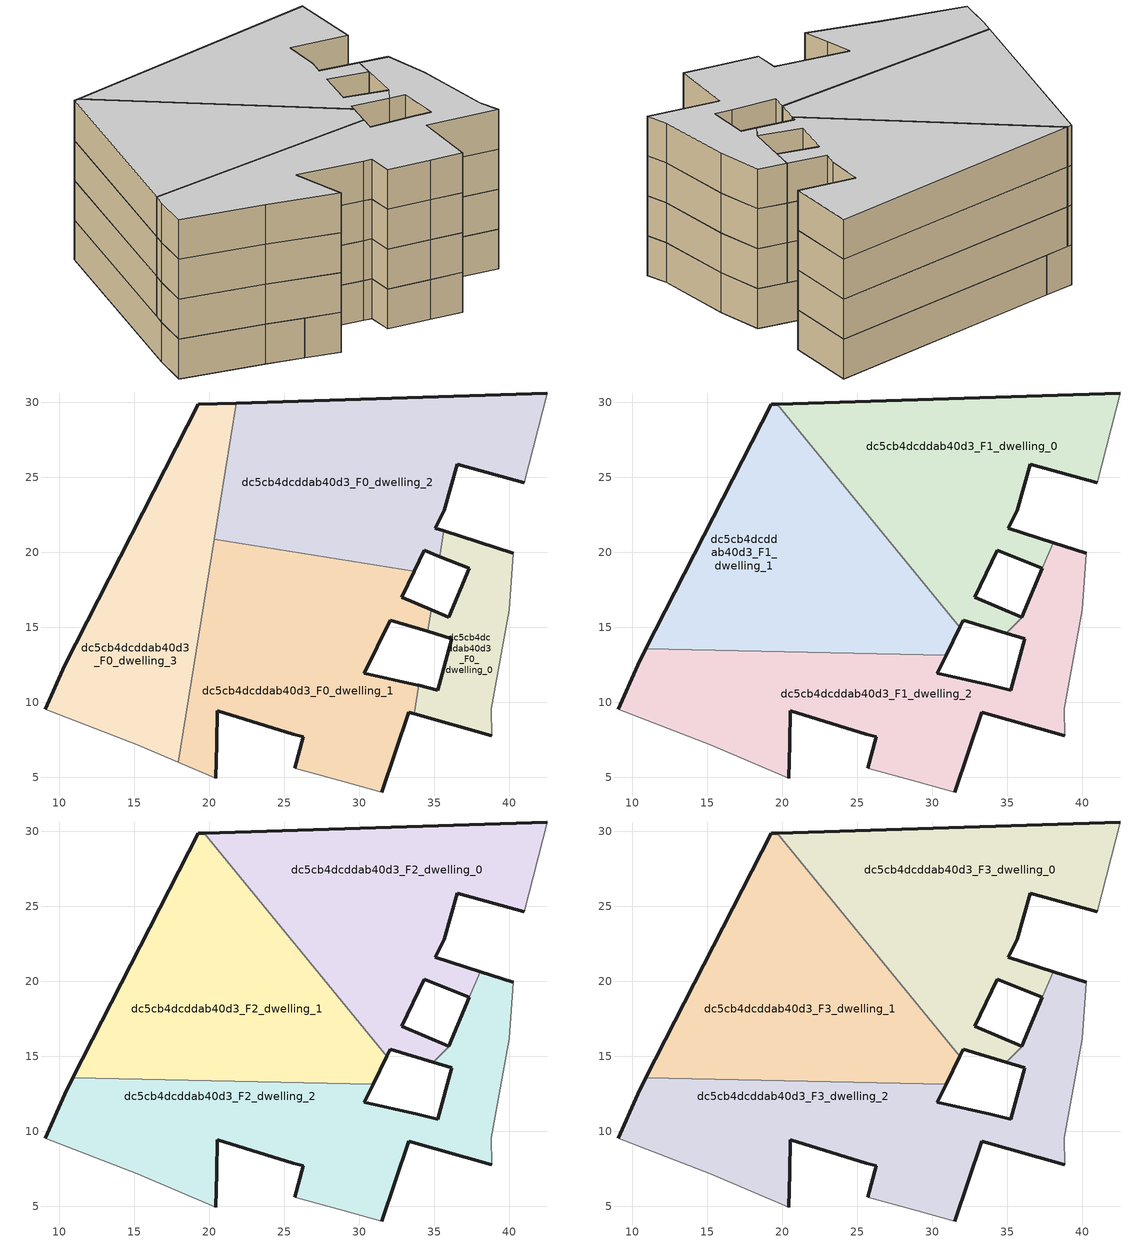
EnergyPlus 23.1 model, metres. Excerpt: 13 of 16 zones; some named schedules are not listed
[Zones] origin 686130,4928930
dc5cb4dcddab40d3_F0_dwelling_0
 floor ground (EU_floor_Construction): 38.85,7.77 38.82,9.59 40.02,16.17 40.27,19.96 35.65,21.43 35.38,19.72 37.35,18.93 35.99,15.69 34.8,16.19 34.57,14.73 36.18,14.26 35.26,10.8 33.99,11.14 33.68,9.25 z0
 wall outside (EU_wall_Construction): 38.85,7.77 33.68,9.25 / 33.99,11.14 35.26,10.8 36.18,14.26 34.57,14.73 / 34.8,16.19 35.99,15.69 37.35,18.93 35.38,19.72 / 35.65,21.43 40.27,19.96 z0:3
 wall adiabatic (EU_wall_Construction): 40.27,19.96 40.02,16.17 38.82,9.59 38.85,7.77 z0:3
 wall to dc5cb4dcddab40d3_F0_dwelling_1 (EU_wall_Construction): 33.68,9.25 33.99,11.14 / 34.57,14.73 34.8,16.19 z0:3
 wall to dc5cb4dcddab40d3_F0_dwelling_2 (EU_wall_Construction): 35.38,19.72 35.65,21.43 z0:3
dc5cb4dcddab40d3_F0_dwelling_1
 floor ground (EU_floor_Construction): 31.52,4.03 33.31,9.36 33.68,9.25 33.99,11.14 33.91,11.16 30.36,11.93 32.08,15.47 34.57,14.73 34.8,16.19 32.83,17.02 33.67,18.73 20.36,20.89 17.95,6.01 20.44,4.94 20.5,7.24 20.54,9.45 25.62,7.88 26.27,7.7 25.7,5.61 29.01,4.72 z0
 wall outside (EU_wall_Construction): 34.57,14.73 32.08,15.47 30.36,11.93 33.91,11.16 33.99,11.14 / 33.68,9.25 33.31,9.36 31.52,4.03 / 25.7,5.61 26.27,7.7 25.62,7.88 20.54,9.45 20.5,7.24 20.44,4.94 / 33.67,18.73 32.83,17.02 34.8,16.19 z0:3
 wall adiabatic (EU_wall_Construction): 31.52,4.03 29.01,4.72 25.7,5.61 / 20.44,4.94 17.95,6.01 z0:3
 wall to dc5cb4dcddab40d3_F0_dwelling_2 (EU_wall_Construction): 20.36,20.89 33.67,18.73 z0:3
 wall to dc5cb4dcddab40d3_F0_dwelling_3 (EU_wall_Construction): 17.95,6.01 20.36,20.89 z0:3
dc5cb4dcddab40d3_F0_dwelling_2
 floor ground (EU_floor_Construction): 41.01,24.63 42.55,30.63 21.83,29.96 20.36,20.89 33.67,18.73 34.35,20.13 35.38,19.72 35.65,21.43 35.07,21.62 35.69,22.82 36.56,25.89 z0
 wall outside (EU_wall_Construction): 35.38,19.72 34.35,20.13 33.67,18.73 / 21.83,29.96 42.55,30.63 / 41.01,24.63 36.56,25.89 35.69,22.82 35.07,21.62 35.65,21.43 z0:3
 wall adiabatic (EU_wall_Construction): 42.55,30.63 41.01,24.63 z0:3
 wall to dc5cb4dcddab40d3_F0_dwelling_3 (EU_wall_Construction): 20.36,20.89 21.83,29.96 z0:3
dc5cb4dcddab40d3_F0_dwelling_3
 floor ground (EU_floor_Construction): 17.95,6.01 21.83,29.96 19.28,29.88 10.37,12.49 9.07,9.55 15.22,7.19 z0
 wall outside (EU_wall_Construction): 9.07,9.55 10.37,12.49 19.28,29.88 21.83,29.96 z0:3
 wall adiabatic (EU_wall_Construction): 17.95,6.01 15.22,7.19 9.07,9.55 z0:3
dc5cb4dcddab40d3_F1_dwelling_0
 floor to dc5cb4dcddab40d3_F0_dwelling_2 (EU_floor_Construction): 41.01,24.63 42.55,30.63 21.83,29.96 21.46,27.71 28.07,19.64 33.67,18.73 34.35,20.13 35.38,19.72 35.65,21.43 35.07,21.62 35.69,22.82 36.56,25.89 z3
 floor to dc5cb4dcddab40d3_F0_dwelling_0 (EU_floor_Construction): 37.35,18.93 38.07,20.66 35.65,21.43 35.38,19.72 z3; 35.97,15.64 35.99,15.69 34.8,16.19 34.57,14.73 34.96,14.62 z3
 floor to dc5cb4dcddab40d3_F0_dwelling_3 (EU_floor_Construction): 21.46,27.71 21.83,29.96 19.68,29.89 z3
 floor to dc5cb4dcddab40d3_F0_dwelling_1 (EU_floor_Construction): 34.57,14.73 34.8,16.19 32.83,17.02 33.67,18.73 28.07,19.64 31.86,15.01 32.08,15.47 z3
 wall outside (EU_wall_Construction): 34.96,14.62 32.08,15.47 31.86,15.01 / 19.68,29.89 42.55,30.63 / 41.01,24.63 36.56,25.89 35.69,22.82 35.07,21.62 38.07,20.66 / 37.35,18.93 34.35,20.13 32.83,17.02 35.99,15.69 z3:6
 wall to dc5cb4dcddab40d3_F1_dwelling_1 (EU_wall_Construction): 31.86,15.01 19.68,29.89 z3:6
 wall adiabatic (EU_wall_Construction): 42.55,30.63 41.01,24.63 z3:6
 wall to dc5cb4dcddab40d3_F1_dwelling_2 (EU_wall_Construction): 38.07,20.66 37.35,18.93 / 35.99,15.69 35.97,15.64 / 35.97,15.63 34.96,14.62 z3:6
dc5cb4dcddab40d3_F1_dwelling_1
 floor to dc5cb4dcddab40d3_F0_dwelling_1 (EU_floor_Construction): 30.95,13.14 31.86,15.01 28.07,19.64 20.36,20.89 19.15,13.39 z3
 floor to dc5cb4dcddab40d3_F0_dwelling_3 (EU_floor_Construction): 19.15,13.39 21.46,27.71 19.68,29.89 19.28,29.88 10.92,13.56 z3
 floor to dc5cb4dcddab40d3_F0_dwelling_2 (EU_floor_Construction): 28.07,19.64 21.46,27.71 20.36,20.89 z3
 wall outside (EU_wall_Construction): 31.86,15.01 30.95,13.14 / 10.92,13.56 19.28,29.88 19.68,29.89 z3:6
 wall to dc5cb4dcddab40d3_F1_dwelling_2 (EU_wall_Construction): 30.95,13.14 10.92,13.56 z3:6
dc5cb4dcddab40d3_F1_dwelling_2
 floor to dc5cb4dcddab40d3_F0_dwelling_0 (EU_floor_Construction): 38.85,7.77 38.82,9.59 40.02,16.17 40.27,19.95 38.07,20.66 37.35,18.93 35.99,15.69 35.97,15.64 34.96,14.62 36.18,14.26 35.26,10.8 33.99,11.14 33.68,9.25 z3
 floor to dc5cb4dcddab40d3_F0_dwelling_1 (EU_floor_Construction): 31.52,4.03 33.31,9.36 33.68,9.25 33.99,11.14 33.91,11.16 30.36,11.93 30.95,13.14 19.15,13.39 17.95,6.01 20.44,4.94 20.5,7.24 20.54,9.45 25.62,7.88 26.27,7.7 25.7,5.61 29.01,4.72 z3
 floor to dc5cb4dcddab40d3_F0_dwelling_3 (EU_floor_Construction): 17.95,6.01 19.15,13.39 10.92,13.56 10.37,12.49 9.07,9.55 15.22,7.19 z3
 wall outside (EU_wall_Construction): 9.07,9.55 10.37,12.49 10.92,13.56 / 30.95,13.14 30.36,11.93 33.91,11.16 35.26,10.8 36.18,14.26 34.96,14.62 / 35.99,15.69 37.35,18.93 / 38.08,20.66 40.27,19.95 / 38.85,7.77 33.31,9.36 31.52,4.03 / 25.7,5.61 26.27,7.7 25.62,7.88 20.54,9.45 20.5,7.24 20.44,4.94 z3:6; 38.08,20.66,6 38.07,20.66,3 38.08,20.66,3
 wall adiabatic (EU_wall_Construction): 20.44,4.94 15.22,7.19 9.07,9.55 / 40.27,19.95 40.02,16.17 38.82,9.59 38.85,7.77 / 31.52,4.03 29.01,4.72 25.7,5.61 z3:6
dc5cb4dcddab40d3_F2_dwelling_0
 floor to dc5cb4dcddab40d3_F1_dwelling_0 (EU_floor_Construction): 35.99,15.69 32.83,17.02 34.35,20.13 37.35,18.93 38.07,20.66 35.07,21.62 35.69,22.82 36.56,25.89 41.01,24.63 42.55,30.63 19.68,29.89 31.86,15.01 32.08,15.47 34.96,14.62 35.97,15.63 z6
 wall outside (EU_wall_Construction): 34.96,14.62 32.08,15.47 31.86,15.01 / 19.68,29.89 42.55,30.63 / 41.01,24.63 36.56,25.89 35.69,22.82 35.07,21.62 38.07,20.66 / 37.35,18.93 34.35,20.13 32.83,17.02 35.99,15.69 z6:9
 wall to dc5cb4dcddab40d3_F2_dwelling_1 (EU_wall_Construction): 31.86,15.01 19.68,29.89 z6:9
 wall adiabatic (EU_wall_Construction): 42.55,30.63 41.01,24.63 z6:9
 wall to dc5cb4dcddab40d3_F2_dwelling_2 (EU_wall_Construction): 38.07,20.66 37.35,18.93 / 35.99,15.69 35.97,15.64 / 35.97,15.63 34.96,14.62 z6:9
dc5cb4dcddab40d3_F2_dwelling_1
 floor to dc5cb4dcddab40d3_F1_dwelling_1 (EU_floor_Construction): 30.95,13.14 31.86,15.01 19.68,29.89 19.28,29.88 10.92,13.56 z6
 wall outside (EU_wall_Construction): 31.86,15.01 30.95,13.14 / 10.92,13.56 19.28,29.88 19.68,29.89 z6:9
 wall to dc5cb4dcddab40d3_F2_dwelling_2 (EU_wall_Construction): 30.95,13.14 10.92,13.56 z6:9
dc5cb4dcddab40d3_F2_dwelling_2
 floor to dc5cb4dcddab40d3_F1_dwelling_2 (EU_floor_Construction): 38.85,7.77 38.82,9.59 40.02,16.17 40.27,19.95 38.07,20.66 37.35,18.93 35.99,15.69 35.97,15.64 34.96,14.62 36.18,14.26 35.26,10.8 33.91,11.16 30.36,11.93 30.95,13.14 10.92,13.56 10.37,12.49 9.07,9.55 15.22,7.19 20.44,4.94 20.5,7.24 20.54,9.45 25.62,7.88 26.27,7.7 25.7,5.61 29.01,4.72 31.52,4.03 33.31,9.36 z6
 wall outside (EU_wall_Construction): 9.07,9.55 10.37,12.49 10.92,13.56 / 30.95,13.14 30.36,11.93 33.91,11.16 35.26,10.8 36.18,14.26 34.96,14.62 / 35.99,15.69 37.35,18.93 / 38.08,20.66 40.27,19.95 / 38.85,7.77 33.31,9.36 31.52,4.03 / 25.7,5.61 26.27,7.7 25.62,7.88 20.54,9.45 20.5,7.24 20.44,4.94 z6:9; 38.08,20.66,9 38.07,20.66,6 38.08,20.66,6
 wall adiabatic (EU_wall_Construction): 20.44,4.94 15.22,7.19 9.07,9.55 / 40.27,19.95 40.02,16.17 38.82,9.59 38.85,7.77 / 31.52,4.03 29.01,4.72 25.7,5.61 z6:9
dc5cb4dcddab40d3_F3_dwelling_0
 floor to dc5cb4dcddab40d3_F2_dwelling_0 (EU_floor_Construction): 35.99,15.69 32.83,17.02 34.35,20.13 37.35,18.93 38.07,20.66 35.07,21.62 35.69,22.82 36.56,25.89 41.01,24.63 42.55,30.63 19.68,29.89 31.86,15.01 32.08,15.47 34.96,14.62 35.97,15.63 z9
 wall outside (EU_wall_Construction): 34.96,14.62 32.08,15.47 31.86,15.01 / 19.68,29.89 42.55,30.63 / 41.01,24.63 36.56,25.89 35.69,22.82 35.07,21.62 38.07,20.66 / 37.35,18.93 34.35,20.13 32.83,17.02 35.99,15.69 z9:12
 wall to dc5cb4dcddab40d3_F3_dwelling_1 (EU_wall_Construction): 31.86,15.01 19.68,29.89 z9:12
 wall adiabatic (EU_wall_Construction): 42.55,30.63 41.01,24.63 z9:12
 wall to dc5cb4dcddab40d3_F3_dwelling_2 (EU_wall_Construction): 38.07,20.66 37.35,18.93 / 35.99,15.69 35.97,15.64 / 35.97,15.63 34.96,14.62 z9:12
 ceiling to dc5cb4dcddab40d3_F4_dwelling_0 (EU_floor_Construction): 42.55,30.63 41.01,24.63 36.56,25.89 35.69,22.82 35.07,21.62 38.07,20.66 37.35,18.93 34.35,20.13 32.83,17.02 35.99,15.69 35.97,15.63 34.96,14.62 32.08,15.47 31.86,15.01 19.68,29.89 z12
dc5cb4dcddab40d3_F3_dwelling_1
 floor to dc5cb4dcddab40d3_F2_dwelling_1 (EU_floor_Construction): 30.95,13.14 31.86,15.01 19.68,29.89 19.28,29.88 10.92,13.56 z9
 wall outside (EU_wall_Construction): 31.86,15.01 30.95,13.14 / 10.92,13.56 19.28,29.88 19.68,29.89 z9:12
 wall to dc5cb4dcddab40d3_F3_dwelling_2 (EU_wall_Construction): 30.95,13.14 10.92,13.56 z9:12
 ceiling to dc5cb4dcddab40d3_F4_dwelling_1 (EU_floor_Construction): 19.68,29.89 31.86,15.01 30.95,13.14 10.92,13.56 19.28,29.88 z12
dc5cb4dcddab40d3_F3_dwelling_2
 floor to dc5cb4dcddab40d3_F2_dwelling_2 (EU_floor_Construction): 38.85,7.77 38.82,9.59 40.02,16.17 40.27,19.95 38.07,20.66 37.35,18.93 35.99,15.69 35.97,15.64 34.96,14.62 36.18,14.26 35.26,10.8 33.91,11.16 30.36,11.93 30.95,13.14 10.92,13.56 10.37,12.49 9.07,9.55 15.22,7.19 20.44,4.94 20.5,7.24 20.54,9.45 25.62,7.88 26.27,7.7 25.7,5.61 29.01,4.72 31.52,4.03 33.31,9.36 z9
 wall outside (EU_wall_Construction): 9.07,9.55 10.37,12.49 10.92,13.56 / 30.95,13.14 30.36,11.93 33.91,11.16 35.26,10.8 36.18,14.26 34.96,14.62 / 35.99,15.69 37.35,18.93 / 38.08,20.66 40.27,19.95 / 38.85,7.77 33.31,9.36 31.52,4.03 / 25.7,5.61 26.27,7.7 25.62,7.88 20.54,9.45 20.5,7.24 20.44,4.94 z9:12; 38.08,20.66,12 38.07,20.66,9 38.08,20.66,9
 wall adiabatic (EU_wall_Construction): 20.44,4.94 15.22,7.19 9.07,9.55 / 40.27,19.95 40.02,16.17 38.82,9.59 38.85,7.77 / 31.52,4.03 29.01,4.72 25.7,5.61 z9:12
 ceiling to dc5cb4dcddab40d3_F4_dwelling_2 (EU_floor_Construction): 40.27,19.95 40.02,16.17 38.82,9.59 38.85,7.77 33.31,9.36 31.52,4.03 29.01,4.72 25.7,5.61 26.27,7.7 25.62,7.88 20.54,9.45 20.5,7.24 20.44,4.94 15.22,7.19 9.07,9.55 10.37,12.49 10.92,13.56 30.95,13.14 30.36,11.93 33.91,11.16 35.26,10.8 36.18,14.26 34.96,14.62 35.97,15.64 35.99,15.69 37.35,18.93 38.07,20.66 z12
[Building]
EU S2 Campaign: North Axis=0; Terrain=City; Solar Distribution=FullExterior
[Site:Location]
Bologna: Latitude=44.5; Longitude=11.25; Time Zone=1; Elevation=37
[SizingPeriod:WeatherFileDays]
AnnualSizingPeriod: Begin Month=1; Begin Day of Month=1; End Month=12; End Day of Month=31; Day of Week for Start Day=Monday; Use Weather File Daylight Saving Period=No; Use Weather File Rain and Snow Indicators=No
[MATERIAL]
EU_InternalMass_Material: Roughness=MediumRough; Thickness=0.1; Conductivity=1; Density=1800; Specific Heat=900; Thermal Absorptance=0.9; Solar Absorptance=0.7; Visible Absorptance=0.7
[MATERIAL:NOMASS] Roughness=MediumRough; Thermal Absorptance=0.9; Solar Absorptance=0.7; Visible Absorptance=0.7
Name | Thermal Resistance
EU_wall_NoMass | 0.905828
EU_floor_NoMass | 0.67114
[CONSTRUCTION]
EU_wall_Construction: EU_wall_NoMass
EU_floor_Construction: EU_floor_NoMass
EU_InternalMass_Construction: EU_InternalMass_Material
[ZONE] Type=1; Multiplier=1; Ceiling Height=autocalculate; Floor Area=autocalculate; Part of Total Floor Area=Yes
Name | Volume
dc5cb4dcddab40d3_F0_dwelling_0 | 152.258
dc5cb4dcddab40d3_F1_dwelling_0 | 541.38
dc5cb4dcddab40d3_F2_dwelling_0; dc5cb4dcddab40d3_F3_dwelling_0 | 541.381
dc5cb4dcddab40d3_F0_dwelling_1 | 554.059
dc5cb4dcddab40d3_F1_dwelling_1; dc5cb4dcddab40d3_F2_dwelling_1; dc5cb4dcddab40d3_F3_dwelling_1 | 560.144
dc5cb4dcddab40d3_F0_dwelling_2 | 554.065
dc5cb4dcddab40d3_F1_dwelling_2; dc5cb4dcddab40d3_F2_dwelling_2; dc5cb4dcddab40d3_F3_dwelling_2 | 578.953
dc5cb4dcddab40d3_F0_dwelling_3 | 420.123
[INTERNALMASS] Construction=EU_InternalMass_Construction
Name | Zone or ZoneList | Surface Area
dc5cb4dcddab40d3_F0_dwelling_0_EU_InternalMass | dc5cb4dcddab40d3_F0_dwelling_0 | 50.7523
dc5cb4dcddab40d3_F0_dwelling_1_EU_InternalMass | dc5cb4dcddab40d3_F0_dwelling_1 | 184.687
dc5cb4dcddab40d3_F0_dwelling_2_EU_InternalMass | dc5cb4dcddab40d3_F0_dwelling_2 | 184.688
dc5cb4dcddab40d3_F0_dwelling_3_EU_InternalMass | dc5cb4dcddab40d3_F0_dwelling_3 | 140.041
dc5cb4dcddab40d3_F1_dwelling_0_EU_InternalMass | dc5cb4dcddab40d3_F1_dwelling_0 | 180.46
dc5cb4dcddab40d3_F1_dwelling_1_EU_InternalMass | dc5cb4dcddab40d3_F1_dwelling_1 | 186.715
dc5cb4dcddab40d3_F1_dwelling_2_EU_InternalMass | dc5cb4dcddab40d3_F1_dwelling_2 | 192.993
dc5cb4dcddab40d3_F2_dwelling_0_EU_InternalMass | dc5cb4dcddab40d3_F2_dwelling_0 | 180.46
dc5cb4dcddab40d3_F2_dwelling_1_EU_InternalMass | dc5cb4dcddab40d3_F2_dwelling_1 | 186.715
dc5cb4dcddab40d3_F2_dwelling_2_EU_InternalMass | dc5cb4dcddab40d3_F2_dwelling_2 | 192.993
dc5cb4dcddab40d3_F3_dwelling_0_EU_InternalMass | dc5cb4dcddab40d3_F3_dwelling_0 | 180.46
dc5cb4dcddab40d3_F3_dwelling_1_EU_InternalMass | dc5cb4dcddab40d3_F3_dwelling_1 | 186.715
dc5cb4dcddab40d3_F3_dwelling_2_EU_InternalMass | dc5cb4dcddab40d3_F3_dwelling_2 | 192.993
[OTHEREQUIPMENT] Fuel Type=Electricity; Design Level Calculation Method=Watts/Area; Power per Zone Floor Area=1; Fraction Latent=0; Fraction Radiant=0; Fraction Lost=0; Carbon Dioxide Generation Rate=0; EndUse Subcategory=EU_Step8_InternalGains
Name | Zone or ZoneList or Space or SpaceList | Schedule
EU_Step8_InternalGain_dc5cb4dcddab40d3_F0_dwelling_0_f000 | dc5cb4dcddab40d3_F0_dwelling_0 | EU_Step8_GainSchedule_dc5cb4dcddab40d3_F0_dwelling_0_f000
EU_Step8_InternalGain_dc5cb4dcddab40d3_F0_dwelling_1_f000 | dc5cb4dcddab40d3_F0_dwelling_1 | EU_Step8_GainSchedule_dc5cb4dcddab40d3_F0_dwelling_1_f000
EU_Step8_InternalGain_dc5cb4dcddab40d3_F0_dwelling_2_f000 | dc5cb4dcddab40d3_F0_dwelling_2 | EU_Step8_GainSchedule_dc5cb4dcddab40d3_F0_dwelling_2_f000
EU_Step8_InternalGain_dc5cb4dcddab40d3_F0_dwelling_3_f000 | dc5cb4dcddab40d3_F0_dwelling_3 | EU_Step8_GainSchedule_dc5cb4dcddab40d3_F0_dwelling_3_f000
EU_Step8_InternalGain_dc5cb4dcddab40d3_F1_dwelling_0_f000 | dc5cb4dcddab40d3_F1_dwelling_0 | EU_Step8_GainSchedule_dc5cb4dcddab40d3_F1_dwelling_0_f000
EU_Step8_InternalGain_dc5cb4dcddab40d3_F1_dwelling_1_f000 | dc5cb4dcddab40d3_F1_dwelling_1 | EU_Step8_GainSchedule_dc5cb4dcddab40d3_F1_dwelling_1_f000
EU_Step8_InternalGain_dc5cb4dcddab40d3_F1_dwelling_2_f000 | dc5cb4dcddab40d3_F1_dwelling_2 | EU_Step8_GainSchedule_dc5cb4dcddab40d3_F1_dwelling_2_f000
EU_Step8_InternalGain_dc5cb4dcddab40d3_F2_dwelling_0_f000 | dc5cb4dcddab40d3_F2_dwelling_0 | EU_Step8_GainSchedule_dc5cb4dcddab40d3_F2_dwelling_0_f000
EU_Step8_InternalGain_dc5cb4dcddab40d3_F2_dwelling_1_f000 | dc5cb4dcddab40d3_F2_dwelling_1 | EU_Step8_GainSchedule_dc5cb4dcddab40d3_F2_dwelling_1_f000
EU_Step8_InternalGain_dc5cb4dcddab40d3_F2_dwelling_2_f000 | dc5cb4dcddab40d3_F2_dwelling_2 | EU_Step8_GainSchedule_dc5cb4dcddab40d3_F2_dwelling_2_f000
EU_Step8_InternalGain_dc5cb4dcddab40d3_F3_dwelling_0_f000 | dc5cb4dcddab40d3_F3_dwelling_0 | EU_Step8_GainSchedule_dc5cb4dcddab40d3_F3_dwelling_0_f000
EU_Step8_InternalGain_dc5cb4dcddab40d3_F3_dwelling_1_f000 | dc5cb4dcddab40d3_F3_dwelling_1 | EU_Step8_GainSchedule_dc5cb4dcddab40d3_F3_dwelling_1_f000
EU_Step8_InternalGain_dc5cb4dcddab40d3_F3_dwelling_2_f000 | dc5cb4dcddab40d3_F3_dwelling_2 | EU_Step8_GainSchedule_dc5cb4dcddab40d3_F3_dwelling_2_f000
[ZONEVENTILATION:DESIGNFLOWRATE] Schedule=EU_AlwaysOn; Design Flow Rate Calculation Method=AirChanges/Hour; Air Changes per Hour=0.73129; Ventilation Type=Natural; Fan Pressure Rise=0; Fan Total Efficiency=1; Constant Term Coefficient=1; Temperature Term Coefficient=0; Velocity Term Coefficient=0; Velocity Squared Term Coefficient=0; Minimum Indoor Temperature=-100; Maximum Indoor Temperature=100; Delta Temperature=-100; Minimum Outdoor Temperature=-100; Maximum Outdoor Temperature=100; Maximum Wind Speed=40
Name | Zone or ZoneList or Space or SpaceList
EU_ConstantAir_dc5cb4dcddab40d3_F0_dwelling_0 | dc5cb4dcddab40d3_F0_dwelling_0
EU_ConstantAir_dc5cb4dcddab40d3_F0_dwelling_1 | dc5cb4dcddab40d3_F0_dwelling_1
EU_ConstantAir_dc5cb4dcddab40d3_F0_dwelling_2 | dc5cb4dcddab40d3_F0_dwelling_2
EU_ConstantAir_dc5cb4dcddab40d3_F0_dwelling_3 | dc5cb4dcddab40d3_F0_dwelling_3
EU_ConstantAir_dc5cb4dcddab40d3_F1_dwelling_0 | dc5cb4dcddab40d3_F1_dwelling_0
EU_ConstantAir_dc5cb4dcddab40d3_F1_dwelling_1 | dc5cb4dcddab40d3_F1_dwelling_1
EU_ConstantAir_dc5cb4dcddab40d3_F1_dwelling_2 | dc5cb4dcddab40d3_F1_dwelling_2
EU_ConstantAir_dc5cb4dcddab40d3_F2_dwelling_0 | dc5cb4dcddab40d3_F2_dwelling_0
EU_ConstantAir_dc5cb4dcddab40d3_F2_dwelling_1 | dc5cb4dcddab40d3_F2_dwelling_1
EU_ConstantAir_dc5cb4dcddab40d3_F2_dwelling_2 | dc5cb4dcddab40d3_F2_dwelling_2
EU_ConstantAir_dc5cb4dcddab40d3_F3_dwelling_0 | dc5cb4dcddab40d3_F3_dwelling_0
EU_ConstantAir_dc5cb4dcddab40d3_F3_dwelling_1 | dc5cb4dcddab40d3_F3_dwelling_1
EU_ConstantAir_dc5cb4dcddab40d3_F3_dwelling_2 | dc5cb4dcddab40d3_F3_dwelling_2
[HVACTEMPLATE:THERMOSTAT] Constant Heating Setpoint=20; Constant Cooling Setpoint=50
EU_HeatOnly_dc5cb4dcddab40d3_F0_dwelling_0; EU_HeatOnly_dc5cb4dcddab40d3_F0_dwelling_1; EU_HeatOnly_dc5cb4dcddab40d3_F0_dwelling_2; EU_HeatOnly_dc5cb4dcddab40d3_F0_dwelling_3; EU_HeatOnly_dc5cb4dcddab40d3_F1_dwelling_0; EU_HeatOnly_dc5cb4dcddab40d3_F1_dwelling_1; EU_HeatOnly_dc5cb4dcddab40d3_F1_dwelling_2; EU_HeatOnly_dc5cb4dcddab40d3_F2_dwelling_0; EU_HeatOnly_dc5cb4dcddab40d3_F2_dwelling_1; EU_HeatOnly_dc5cb4dcddab40d3_F2_dwelling_2; EU_HeatOnly_dc5cb4dcddab40d3_F3_dwelling_0; EU_HeatOnly_dc5cb4dcddab40d3_F3_dwelling_1; EU_HeatOnly_dc5cb4dcddab40d3_F3_dwelling_2; EU_HeatOnly_dc5cb4dcddab40d3_F4_dwelling_0; EU_HeatOnly_dc5cb4dcddab40d3_F4_dwelling_1; EU_HeatOnly_dc5cb4dcddab40d3_F4_dwelling_2
